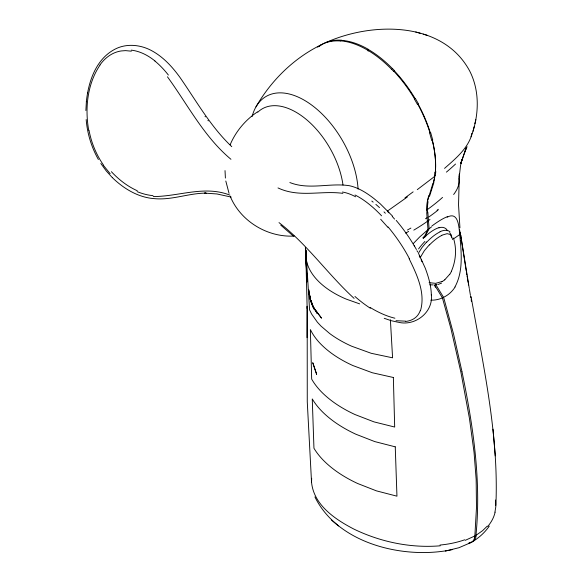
<?xml version="1.0" encoding="UTF-8"?>
<svg xmlns="http://www.w3.org/2000/svg" width="582" height="582" viewBox="0 0 582 582"><rect width="100%" height="100%" fill="white"/><g stroke="black" fill="none" stroke-linecap="round" stroke-linejoin="round"><path stroke-width="0.87" d="M494.94 512.16L495.813 506.711L495.544 500.003M307.049 337.662L307.187 306.241L307.267 401.856L311.523 481.976C313.523 504.9 335.167 519.406 353.849 529.067C380.504 541.988 410.652 548.273 440.247 545.807M495.879 505.358C498.941 434.878 483.22 365.561 471.071 296.616M85.874 110.551L86.391 101.45M431.342 295.409C431.247 286.053 428.534 276.945 425.297 268.237L418.516 253.359M431.371 294.747C433.335 312.432 414.981 326.517 398.255 322.217M474.803 536.953L476.483 507.657L476.156 479.401L474.046 452.316L469.427 418.298L460.908 372.24L450.824 328.204L442.415 297.904L434.885 285.486M475.85 536.335C481.525 481.088 473.137 425.675 461.97 371.658M434.856 172.221L434.347 176.652L417.279 189.645M435.802 171.508L435.3 175.902M311.683 478.288L311.523 481.976M86.347 101.763C88.399 81.8 95.775 59.415 114.603 49.39C125.705 43.374 139.542 44.465 150.578 50.103C162.676 56.279 172.061 66.501 179.933 77.362C196.396 101.035 210.589 126.665 231.774 146.664M444.539 168.387C454.76 159.315 466.218 150.061 471.078 136.835C478.971 115.891 480.106 91.418 469.732 71.091C442.822 20.734 372.189 21.883 326.357 42.37M87.518 93.295L87.569 92.931M471.813 133.329L471.078 136.835M427.494 201.154L432.957 183.221M473.021 131.212L474.112 126.796M474.861 123.69L475.85 119.71M433.917 182.486L429.56 196.185M460.791 163.527L466.131 148.134L460.791 163.527L461.933 159.635L460.551 165.55L459.162 177.575L459.336 174.04L458.543 204.944L459.933 227.788M420.451 310.781C425.74 292.906 416.821 274.478 409.11 258.677M464.712 152.251L467.077 146.7M230.152 144.751C235.768 131.387 245.48 119.863 257.528 111.839M451.414 271.234C455.881 260.947 456.957 248.74 453.4 238.038M423.994 236.765L424.554 237.31L429.094 228.777L431.495 226.922M420.4 257.295L424.351 250.682L429.392 244.753M426.693 212.437L427.988 229.672L423.47 238.351L422.998 237.565M418.676 252.748L422.096 247.394L426.599 241.996M454.964 286.941C463.607 270.957 461.257 251.933 459.773 234.546C458.878 227.642 458.703 210.939 447.136 217.21M255.978 106.848C271.132 80.592 293.546 58.396 320.835 44.974A93.346 52.511 58.3 0 1 340.71 41.009M449.711 274.268L444.801 279.746M100.039 65.053C87.3 83.903 84.834 108.245 88.697 130.252M453.64 194.512C457.146 189.979 459.969 184.218 458.871 178.347M489.273 526.092C484.922 532.45 479.153 537.644 472.591 541.653L472.089 541.915A17.642 9.974 58.8 0 1 469.761 542.431M423.085 238.14L424.038 237.027M413.373 243.48L419.593 237.049L427.988 229.672M487.25 526.15L482.573 530.697L475.974 535.338M424.554 237.31L425.879 236.103M437.046 210.335L438.355 209.294M317.619 47.135L320.835 44.974M318.725 46.618L321.926 44.472A93.215 52.533 58.8 0 1 341.685 40.216M407.385 196.956L387.401 211.091M427.006 217.748L425.537 218.759M453.844 238.613L459.773 234.546M410.885 228.071L407.444 230.036M460.398 240.795L461.468 240.177M474.927 535.935L465.273 540.322M471.282 542.395L471.544 542.257A17.584 9.938 58.7 0 0 474.767 536.924M471.144 542.468L458.965 547.713L445.295 551.096M441.614 283.085L437.824 284.576M442.116 281.484L435.598 283.354L429.101 282.641M471.042 542.511L471.078 542.497A17.627 10.003 59.2 0 1 468.736 543.071M441.905 235.193L447.136 233.658L450.985 234.706M440.007 231.701C443.048 230.283 447.114 229.359 449.959 231.694M438.959 227.824C442.094 226.551 446.088 227.562 447.565 230.792M434.972 284.7L436.711 284.307M452.265 549.634C404.534 559.68 337.997 544.163 314.913 496.926M405.669 321.169L396.015 320.697M294.223 236.052C267.553 237.536 240.824 221.415 230.377 196.709M433.226 284.904L429.763 284.802M430.811 300.174L433.83 300.094A38.157 32.054 70.6 0 0 442.415 297.904M153.233 196.556C178.798 196.578 204.602 185.12 229.948 195.145M341.736 40.362L343.955 40.587A93.251 52.664 58.9 0 1 368.166 49.244L368.166 51.107M340.659 40.864L342.885 41.089A93.375 52.656 58.8 0 1 391.431 69.127M131.343 51.172L125.53 50.627L121.26 50.947A66.879 43.221 78 0 0 99.966 64.929M397.601 322.122L391.082 320.653L384.229 318.303M342.878 193.348C321.082 190.365 299.228 197.931 278 187.935M415.744 32.003L420.117 33.261M423.172 34.163L427.123 35.298M289.843 182.537C309.217 190.205 329.681 182.632 349.396 185.716C358.563 187.702 366.616 192.897 373.935 198.549L380.133 203.715L392.443 216.002M231.185 197.072L216.926 193.959L204.508 193.108L206.137 193.129C188.764 193.122 172.046 200.303 154.601 198.658C138.48 197.596 123.908 188.83 112.522 177.801M359.654 303.869L346.268 299.126A101.355 58.513 0 0 1 324.094 286.322C316.07 279.898 308.955 271.532 306.612 261.296L309.58 309.9L311.646 314.098L317.408 322.232L321.046 326.138L329.696 333.537A122.926 70.968 0 0 0 351.637 346.203L371.214 353.296L392.581 357.814L390.391 319.765M279.011 222.622C307.398 244.484 327.884 274.348 354.118 298.399M331.587 520.17L338.549 525.953M280.713 225.088L293.415 236.161M230.952 159.293C203.882 136.661 187.855 104.833 167.449 76.809M392.588 68.661L394.647 70.815M391.577 69.2L393.65 71.36M387.372 211.288L388.834 212.786M380.679 219.261L387.852 227.3M112.282 177.583L106.251 170.926L100.832 163.491M392.203 216.409L394.581 219.094M110.151 173.691L103.436 165.39M207.941 120.43L208.269 120.874M205.039 116.385L205.359 116.837M435.576 284.234L443.564 297.373L444.219 299.475L453.524 333.93L461.933 371.462M415.315 98.387L418.407 103.814M414.333 98.955L417.447 104.411M414.209 245.662L416.436 249.525M98.387 159.512C91.483 147.282 87.293 133.569 86.18 119.565M419.258 255.884L420.226 257.848M421.142 259.798L422.023 261.74M229.046 193.362L225.809 181.024M459.511 229.919L459.795 230.77M430.593 132.361L432.746 140.066M429.632 132.965L431.8 140.728M310.519 298.675L309.107 293.655L310.744 301.483L312.803 306.554L317.43 313.749L312.403 305.368L309.791 297.933L314.156 309.231L310.992 300.348M434.754 285.056L435.358 287.275M460.166 232.749L460.522 234.168M460.042 231.621L461.504 240.555M460.726 235.244L469.303 288.556M469.448 289.407L470.438 295.387M470.583 296.238L470.86 297.948M471.144 299.665L471.427 301.374M466.218 270.914L461.548 240.912M466.429 272.194L466.851 274.755M467.062 276.035L467.273 277.316M467.484 278.596L468.117 282.437M468.328 283.718L468.539 284.998M225.401 178.07L225.023 170.599M429.094 228.777L427.828 212.132M305.383 247.837L305.972 254.145L305.448 247.852M495.267 455.873L492.99 429.181M305.383 247.495L307.027 281.979L305.71 249.729L307.158 308.525M305.936 250.224L306.779 279.731M257.768 112.21A67.49 38.965 60 0 1 307.114 120.132A67.49 38.965 60 0 1 343.002 185.04M396.182 220.389A66.879 24.437 53.3 0 1 414.442 246.157M416.967 250.675A66.879 24.437 53.3 0 1 417.68 252.028M371.811 201.066A76.642 29.849 54.1 0 1 373.157 202.136M375.885 204.398A76.642 29.849 54.1 0 1 379.508 207.607M384.011 211.906A76.642 29.849 54.1 0 1 385.349 213.259M153.03 195.654A77.552 51.849 59.4 0 1 137.112 191.631M137.25 190.729A76.511 52.918 63.5 0 1 111.388 171.705M103.596 165.23A67.97 51.034 69.1 0 1 89.01 130.237M131.248 50.147A76.642 49.012 75.9 0 1 154.987 60.986M154.87 61.001A79.152 47.666 70.4 0 1 168.38 75.056M342.427 192.038A77.552 37.095 60.5 0 1 355.646 196.803M355.02 194.999A76.511 34.367 57.2 0 1 381.581 215.813M388.063 226.915A67.97 24.779 53.6 0 1 409.459 258.764M420.226 310.599A66.879 31.363 44.5 0 1 405.836 321.41M394.909 318.209A76.642 37.088 46.1 0 1 370.145 307.471M370.363 308.242A79.152 42.704 50.1 0 1 354.947 296.471M450.715 235.528A24.655 9.676 -79.7 0 1 452.636 239.537M429.465 244.942A26.772 9.734 -49.8 0 1 441.818 235.397M444.83 279.797A24.066 19.439 84.5 0 1 442.131 281.521M451.479 271.285A27.667 21.73 89.2 0 1 449.762 274.326M449.639 232.553A27.82 11.436 -78.2 0 1 451.778 237.1M426.693 242.207A27.936 10.985 -51 0 1 439.912 231.949M408.68 231.425A84.259 37.321 -26.5 0 1 405.632 233.12M429.989 219.494A79.749 27.165 -27.2 0 1 413.802 230.123M252.101 116.538A76.293 44.05 60 0 1 309.275 103.356A76.293 44.05 60 0 1 358.083 189.121M425.871 235.87A28.634 10.214 -49.5 0 1 439.075 227.627M455.08 287.042A36.666 30.904 68.1 0 1 443.542 297.322M476.011 536.458A17.598 10.09 57.5 0 1 472.591 541.646M437.955 210.182A74.787 18.122 -29 0 1 428.927 216.941M434.718 176.972A93.215 50.096 59.4 0 1 433.255 183.505M427.479 212.867A75.347 41.795 54.5 0 1 428.054 201.583M426.49 211.375A84.259 48.146 52.5 0 1 428.847 195.581M434.856 175.524A94.488 50.139 60.3 0 1 433.546 182.122M455.539 164.037A122.555 22.989 -30.4 0 1 446.401 172.134M393.759 71.128A93.346 52.533 58.8 0 1 414.537 98.838M417.811 104.258A93.266 51.776 58.8 0 1 430.04 133.023M432.411 140.895A93.156 50.576 59.1 0 1 435.278 172.541M432.288 139.935A93.011 49.725 59.7 0 1 435.438 171.232M418.058 103.967A93.135 50.932 59 0 1 430.171 132.303M394.545 71.04A93.222 51.98 58.8 0 1 415.097 98.511M368.166 49.39A93.251 52.547 58.9 0 1 392.559 68.734M418.574 248.921A29.391 12.055 -50.2 0 1 424.925 241.443M495.107 512.175A73.608 45.272 2.4 0 1 487.825 526.346M464.72 539.79A72.575 43.214 2.3 0 1 439.992 545.05M413.14 191.856A79.545 3.048 -35.9 0 1 404.963 197.88M442.546 197.407A77.471 19.046 -28.8 0 1 427.064 209.796M431.873 226.02A41.802 9.327 -43.3 0 1 447.689 216.555M460.66 235.201A6.948 0.575 83.4 0 1 460.718 235.572M393.359 377.492L372.276 372.742L352.903 365.561A128.506 74.19 0 0 1 331.034 352.932C322.661 346.676 314.949 339.088 310.366 329.572L311.683 379.129C316.935 388.361 324.807 395.804 333.319 402.024A138.996 80.251 0 0 0 355.027 414.559L374.044 421.892L394.683 427.043L393.359 377.492M395.251 446.838L374.735 441.578L355.813 434.201A142.212 82.106 0 0 1 334.148 421.695C325.593 415.483 317.685 408.077 312.258 398.925L313.953 448.256C319.445 457.387 327.375 464.778 335.938 470.983A143.281 82.724 0 0 0 357.588 483.482L376.467 490.873L396.953 496.177L395.251 446.838M321.446 318.048L312.803 306.554L321.446 318.048M316.63 374.27L312.796 362.826L316.63 374.27M310.744 301.483L308.715 289.814L310.744 301.483"/></g></svg>
